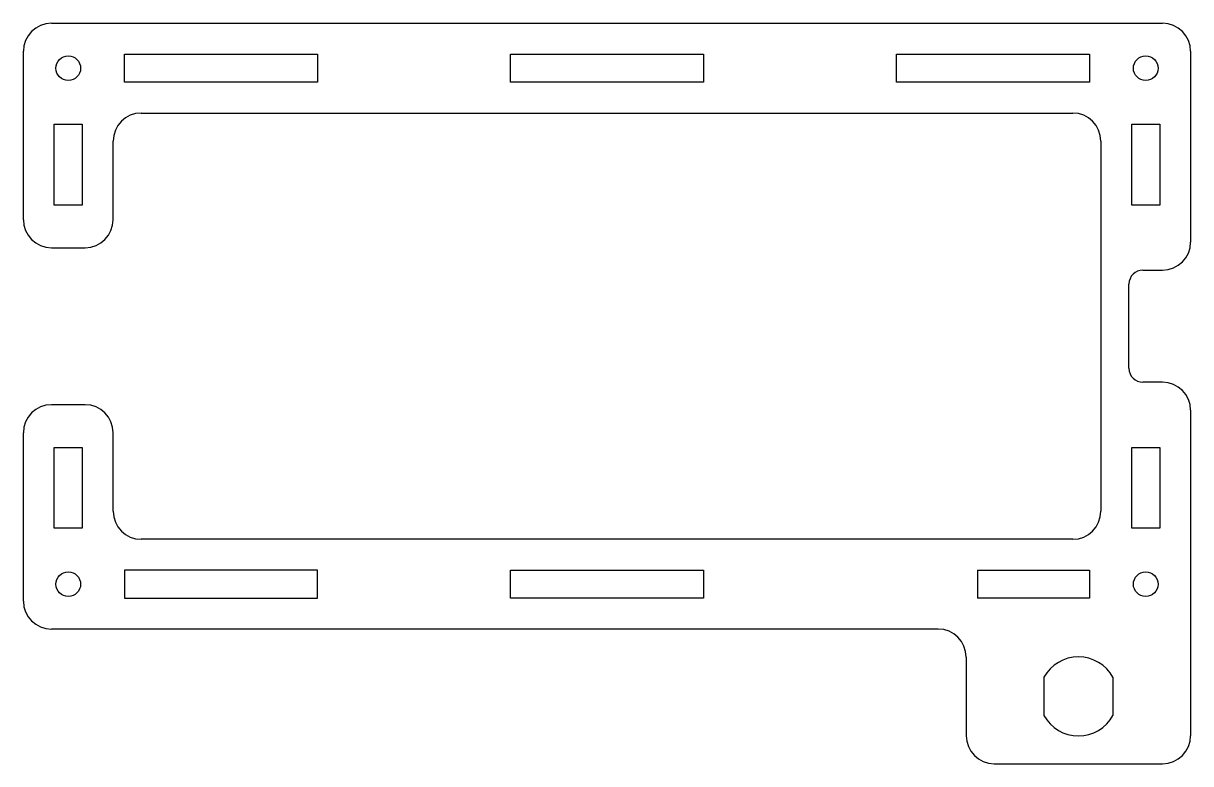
# Model space of a CAD drawing. Extents: x -66 to 66, y -50 to 34.
import ezdxf

# ---------------------------------------------------------------- set-up
doc = ezdxf.new("R2010")
doc.units = 0
doc.layers.get('0').update_dxf_attribs({"linetype": 'continuous'})

# ---------------------------------------------------------------- blocks, each defined once
blk = doc.blocks.new('FILLET017')
at = {"color": 0}
for p, q in [((-62.87, 34.29), (62.87, 34.29)), ((-66.04, 12.06), (-66.04, 31.12)), ((-54.61, 27.6225), (-54.61, 30.7975)), ((-54.61, 30.7975), (-32.766, 30.7975)), ((-32.766, 30.7975), (-32.766, 27.6225)), ((-10.922, 30.7975), (10.922, 30.7975)), ((-10.922, 27.6225), (-10.922, 30.7975)), ((10.922, 30.7975), (10.922, 27.6225)), ((32.766, 30.7975), (54.61, 30.7975)), ((32.766, 27.6225), (32.766, 30.7975)), ((54.61, 30.7975), (54.61, 27.6225)), ((66.04, 31.12), (66.04, 9.52)), ((-32.766, 27.6225), (-54.61, 27.6225)), ((10.922, 27.6225), (-10.922, 27.6225)), ((54.61, 27.6225), (32.766, 27.6225)), ((-52.71, 24.13), (52.71, 24.13)), ((-62.5475, 13.716), (-62.5475, 22.86)), ((-62.5475, 22.86), (-59.3725, 22.86)), ((-59.3725, 22.86), (-59.3725, 13.716)), ((59.3725, 22.86), (62.5475, 22.86)), ((59.3725, 13.716), (59.3725, 22.86)), ((62.5475, 22.86), (62.5475, 13.716)), ((-55.88, 12.06), (-55.88, 20.96)), ((55.88, 20.96), (55.88, -20.96)), ((-59.3725, 13.716), (-62.5475, 13.716)), ((62.5475, 13.716), (59.3725, 13.716)), ((-62.87, 8.89), (-59.05, 8.89)), ((60.645, 6.35), (62.87, 6.35)), ((59.055, -4.76), (59.055, 4.76)), ((62.87, -6.35), (60.645, -6.35)), ((-59.05, -8.89), (-62.87, -8.89)), ((66.04, -9.52), (66.04, -46.36)), ((-66.04, -31.12), (-66.04, -12.06)), ((-55.88, -20.96), (-55.88, -12.06)), ((-62.5475, -13.716), (-59.3725, -13.716)), ((-62.5475, -22.86), (-62.5475, -13.716)), ((-59.3725, -13.716), (-59.3725, -22.86)), ((59.3725, -22.86), (59.3725, -13.716)), ((59.3725, -13.716), (62.5475, -13.716)), ((62.5475, -13.716), (62.5475, -22.86)), ((-59.3725, -22.86), (-62.5475, -22.86)), ((62.5475, -22.86), (59.3725, -22.86)), ((52.71, -24.13), (-52.71, -24.13)), ((-32.766, -27.6225), (-54.61, -27.6225)), ((-54.61, -27.6225), (-54.61, -30.7975)), ((-32.766, -30.7975), (-32.766, -27.6225)), ((-10.922, -30.7975), (-10.922, -27.6225)), ((-10.922, -27.6225), (10.922, -27.6225)), ((10.922, -27.6225), (10.922, -30.7975)), ((41.91, -27.6225), (54.61, -27.6225)), ((41.91, -27.6225), (41.91, -30.7975)), ((54.61, -27.6225), (54.61, -30.7975)), ((-54.61, -30.7975), (-32.766, -30.7975)), ((10.922, -30.7975), (-10.922, -30.7975)), ((54.61, -30.7975), (41.91, -30.7975)), ((37.47, -34.29), (-62.87, -34.29)), ((40.64, -37.46), (40.64, -46.36)), ((49.4284, -39.7458), (49.4284, -44.0742)), ((57.2516, -39.7458), (57.2516, -44.0742)), ((43.81, -49.53), (62.87, -49.53))]:
    blk.add_line(p, q, dxfattribs=at)
for centre in [(-60.96, 29.21), (60.96, 29.21), (-60.96, -29.21), (60.96, -29.21)]:
    blk.add_circle(centre, 1.397, dxfattribs=at)
for centre, radius, start, end in [((-62.87, 31.12), 3.17, 90, -180), ((62.87, 31.12), 3.17, 0, 90), ((-52.71, 20.96), 3.17, 90, -180), ((52.71, 20.96), 3.17, 0, 90), ((-62.87, 12.06), 3.17, 180, -90), ((-59.05, 12.06), 3.17, -90, 0), ((62.87, 9.52), 3.17, -90, 0), ((60.645, 4.76), 1.59, 90, -180), ((60.645, -4.76), 1.59, -180, -90), ((62.87, -9.52), 3.17, 0, 90), ((-62.87, -12.06), 3.17, 90, -180), ((-59.05, -12.06), 3.17, 0, 90), ((-52.71, -20.96), 3.17, -180, -90), ((52.71, -20.96), 3.17, -90, 0), ((-62.87, -31.12), 3.17, -180, -90), ((37.47, -37.46), 3.17, 0, 90), ((53.34, -41.91), 4.4704, 28.955024, 151.044976), ((53.34, -41.91), 4.4704, -151.044976, -28.955024), ((43.81, -46.36), 3.17, -180, -90), ((62.87, -46.36), 3.17, -90, 0)]:
    blk.add_arc(centre, radius, start, end, dxfattribs=at)

msp = doc.modelspace()

# ---------------------------------------------------------------- block references
msp.add_blockref('FILLET017', (0, 0))

doc.saveas('drawing.dxf')
